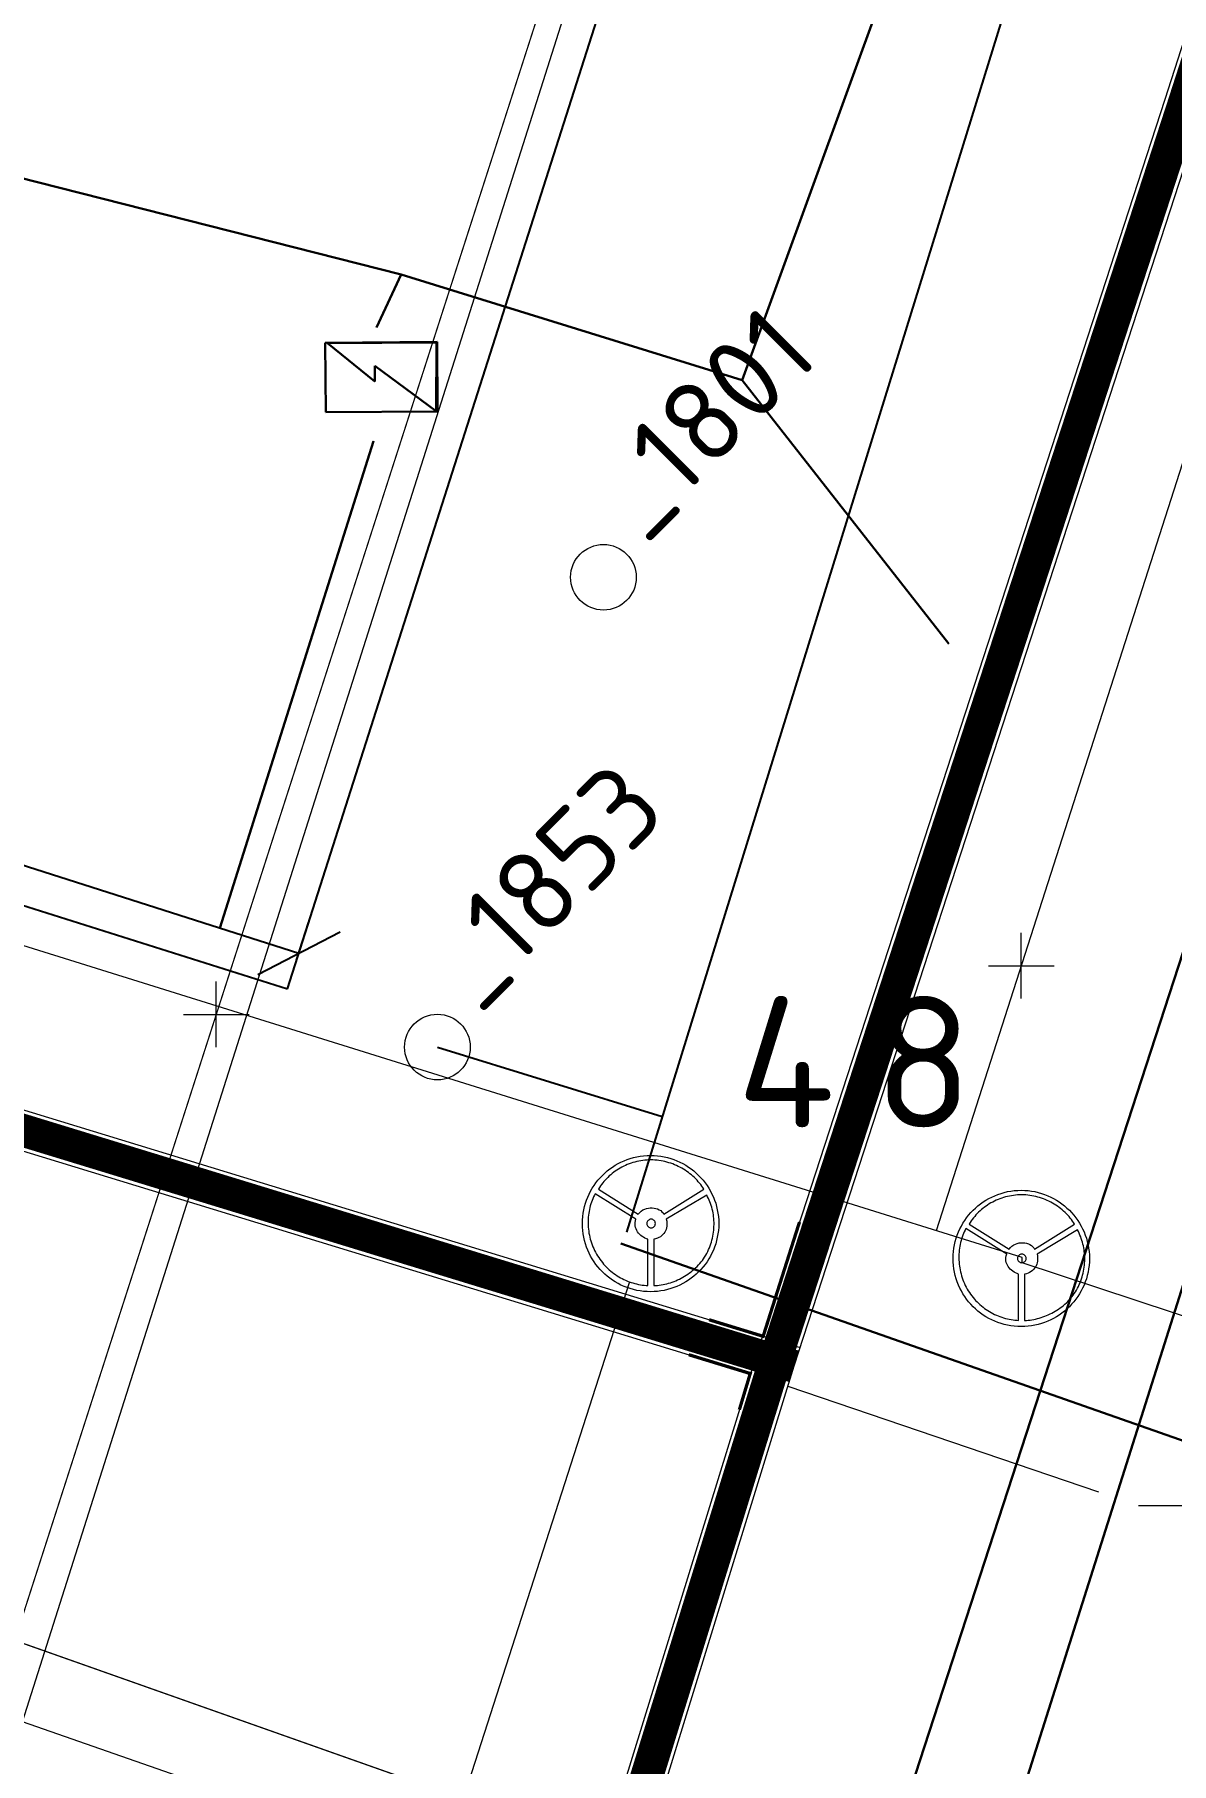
# Model space of a CAD drawing. Header units: millimetres. Extents: x 519 to 9564855, y -810 to 5021775.
# Drawn here: x 9534689.2 to 9534862.5, y 4998457.5 to 4998721 of the extents above; entities that cross this region are included whole.
import ezdxf

# ---------------------------------------------------------------- set-up
doc = ezdxf.new("R2010")
doc.units = ezdxf.units.MM
doc.header["$LTSCALE"] = 2
doc.header["$MEASUREMENT"] = 0
doc.header["$PDMODE"] = 2
doc.header["$PDSIZE"] = 5
doc.linetypes.add('92051501$0$GROUND2', pattern=[35, 25, -10])
for name, color, linetype in [('0_ANNOT_Dimensions', 7, 'Continuous'), ('Existing roads', 41, 'Continuous'), ('OilColl&Flowlines', 3, 'Continuous'), ('OLD WELLS(dr.bfr2000)', 24, 'Continuous'), ('ROAD_FIELD', 255, '92051501$0$GROUND2'), ('ROAD_GROUND', 9, 'Continuous'), ('Сущ. Нефтепровод', 3, 'НЕФТЬ')]:
    doc.layers.add(name, color=color, linetype=linetype)
for name, color, linetype, lineweight in [('PPLINE_GAS', 4, 'GAS_LINE', 30), ('SteamInjInfrastructure', 25, 'Continuous', 100), ('Электро', 1, 'Continuous', 30), ('Электроснаб', 1, 'Continuous', 18), ('Электроснабжене', 1, 'Continuous', 18)]:
    doc.layers.add(name, color=color, linetype=linetype, lineweight=lineweight)
doc.styles.add('92051501$0$STANDARD', font='simplex.shx')
doc.styles.add('Elect', font='isocpeur.ttf')
doc.styles.add('GeoApp', font='', dxfattribs={"height": 1})
doc.styles.get("Standard").update_dxf_attribs({"font": 'isocpeur.ttf', "width": 0.5})
doc.styles.get('GeoApp').set_extended_font_data('D431', italic=True)
doc.linetypes.add('g5_121_g', pattern='A,4,-0.4,["Г",GeoApp,S=1,R=0,X=0,Y=-0.5],-1.2,12', length=17.6)
doc.linetypes.add('g5_122_g', pattern='A,1,-1,1.5,-0.4,["Г",GeoApp,S=1,R=0,X=0,Y=-0.5],-1.5,1.5,-1,4,-1,4,-1,3', length=20.9)
doc.linetypes.add('GAS_LINE', pattern='A,0.5,-0.2,["G",92051501$0$STANDARD,S=0.1,R=0,X=-0.1,Y=-0.05],-0.05', length=0.75)
doc.linetypes.add('STM_LINE', pattern='A,0.5,-0.2,["S",92051501$0$STANDARD,S=0.1,R=0,X=-0.1,Y=-0.05],-0.05', length=0.75)
doc.linetypes.add('WTR_LINE', pattern='A,0.5,-0.2,["W",92051501$0$STANDARD,S=0.1,R=0,X=-0.1,Y=-0.05],-0.05', length=0.75)
doc.linetypes.add('НЕФТЬ', pattern='A,20,-1.5,[1,MG,S=1,R=0,X=0,Y=-1.3],-3.5', length=25)
doc.dimstyles.new('ISO-25', dxfattribs={"dimtxt": 15, "dimasz": 10, "dimexe": 5, "dimexo": 5, "dimgap": 5, "dimtad": 1, "dimtxsty": 'Standard', "dimblk": 'OBLIQUE', "dimcen": 50, "dimadec": 0, "dimazin": 0, "dimtfac": 1, "dimtmove": 0, "dimatfit": 3, "dimfxl": 0, "dimarcsym": 0})

# ---------------------------------------------------------------- blocks, each defined once
blk = doc.blocks.new('_Oblique')
at = {"color": 0, "linetype": 'ByBlock', "lineweight": -2}
blk.add_line((-0.5, -0.5), (0.5, 0.5), dxfattribs=at)
blk = doc.blocks.new('*D112')
at = {"layer": '0_ANNOT_Dimensions', "color": 0, "lineweight": -2, "transparency": 16777216}
for p, q in [((9534607.22, 4998618.86), (9534609.09, 4998624.7)), ((9534607.56, 4998619.94), (9534729.5, 4998581)), ((9534729.15, 4998579.93), (9534731.02, 4998585.77))]:
    blk.add_line(p, q, dxfattribs=at)
at = {"layer": 'DEFPOINTS', "color": 0, "linetype": 'ByBlock', "lineweight": 25, "transparency": 16777216}
for p in [(9534605.7, 4998614.1), (9534729.5, 4998581), (9534727.63, 4998575.16)]:
    blk.add_point(p, dxfattribs=at)
at = {"layer": '0_ANNOT_Dimensions', "color": 0, "linetype": 'ByBlock', "lineweight": -2, "transparency": 16777216, "xscale": 10, "yscale": 10, "zscale": 10}
for p, rotation in [((9534607.56, 4998619.94), 162.2905505311293), ((9534729.5, 4998581), 342.2905505311293)]:
    blk.add_blockref('_Oblique', p, dxfattribs=dict(at, rotation=rotation))
at = {"layer": '0_ANNOT_Dimensions', "color": 0, "linetype": 'ByBlock', "lineweight": 25, "transparency": 16777216, "insert": (9534672.33, 4998612.38), "char_height": 15, "attachment_point": 5, "rotation": 342.2906, "bg_fill": 3, "box_fill_scale": 1.25, "bg_fill_color": 256, "bg_fill_true_color": 13158600, "bg_fill_transparency": 0}
blk.add_mtext('128', dxfattribs=at)

msp = doc.modelspace()

# ---------------------------------------------------------------- linework, layer by layer
at = {"color": 5, "linetype": 'WTR_LINE', "lineweight": 0, "ltscale": 20, "const_width": 0.2}
msp.add_lwpolyline([(9534969.44, 4998377.69), (9534874.71, 4998409.85), (9534780.3, 4998443.01), (9534686.19, 4998476.27), (9534716.9, 4998571.67), (9534747.56, 4998666.89), (9534778.22, 4998762.12), (9534808.88, 4998857.34), (9534839.54, 4998952.57), (9534868.6, 4999045.64), (9534899.11, 4999143.64), (9534928.85, 4999239.19), (9534958.59, 4999334.74), (9534988.33, 4999430.29), (9534996.21226, 4999455.61449), (9534996.21226, 4999455.61449)], dxfattribs=at)
at = {"linetype": 'ByBlock', "lineweight": 0, "ltscale": 5}
msp.add_point((9534839.57827, 4998579.09389), dxfattribs=at)
at = {"layer": 'Existing roads', "color": 0, "linetype": 'ByBlock', "lineweight": 0, "ltscale": 200}
msp.add_point((9534716.9, 4998571.67), dxfattribs=at)
at = {"layer": 'OilColl&Flowlines', "color": 6, "linetype": 'ByBlock', "lineweight": 30}
msp.add_line((9534974.39904, 4998919.89514), (9534501.77641, 4997467.12357), dxfattribs=at)
at = {"layer": 'OilColl&Flowlines', "lineweight": 0}
for points in [[(9535111.91999, 4999437.61905), (9535006.73309, 4999078.74801), (9534949.97501, 4998923.28652), (9534826.62668, 4998538.71371)], [(9534915.94496, 4998498.85511), (9534920.71318, 4998507.06766), (9534839.712, 4998533.817), (9534839.715, 4998534.628), (9534522.248, 4998633.73), (9534516.2133, 4998617.23205)], [(9534839.58215, 4998544.87123), (9534839.58215, 4998544.87123), (9534840.11188, 4998544.86085), (9534840.63121, 4998544.8193), (9534841.15055, 4998544.74659), (9534841.6595, 4998544.6635), (9534842.15806, 4998544.53886), (9534842.64623, 4998544.40383), (9534843.13441, 4998544.23765), (9534843.60181, 4998544.05068), (9534844.05883, 4998543.84295), (9534844.50546, 4998543.61444), (9534844.9417, 4998543.36516), (9534845.36755, 4998543.09511), (9534845.77263, 4998542.80428), (9534846.16733, 4998542.49268), (9534846.54125, 4998542.17069), (9534846.90479, 4998541.82793), (9534847.24755, 4998541.46439), (9534847.57992, 4998541.09047), (9534847.89152, 4998540.69578), (9534848.18235, 4998540.2907), (9534848.45241, 4998539.86484), (9534848.70169, 4998539.4286), (9534848.93019, 4998538.98197), (9534849.14831, 4998538.52495), (9534849.33528, 4998538.04717), (9534849.50146, 4998537.56938), (9534849.63649, 4998537.07082), (9534849.75074, 4998536.57225), (9534849.84422, 4998536.0633), (9534849.91693, 4998535.54397), (9534849.95848, 4998535.01425), (9534849.96886, 4998534.48452), (9534849.96886, 4998534.48452), (9534849.95848, 4998533.94442), (9534849.91693, 4998533.41469), (9534849.84422, 4998532.89536), (9534849.75074, 4998532.38641), (9534849.63649, 4998531.88785), (9534849.50146, 4998531.38928), (9534849.33528, 4998530.90111), (9534849.14831, 4998530.43371), (9534848.93019, 4998529.97669), (9534848.70169, 4998529.53006), (9534848.45241, 4998529.09382), (9534848.18235, 4998528.66797), (9534847.89152, 4998528.26288), (9534847.57992, 4998527.86819), (9534847.24755, 4998527.49427), (9534846.90479, 4998527.13073), (9534846.54125, 4998526.78797), (9534846.16733, 4998526.46598), (9534845.77263, 4998526.15438), (9534845.36755, 4998525.86355), (9534844.9417, 4998525.5935), (9534844.50546, 4998525.34422), (9534844.05883, 4998525.11571), (9534843.60181, 4998524.90798), (9534843.13441, 4998524.72102), (9534842.64623, 4998524.56522), (9534842.15806, 4998524.4198), (9534841.6595, 4998524.30555), (9534841.15055, 4998524.21207), (9534840.63121, 4998524.14975), (9534840.11188, 4998524.1082), (9534839.58215, 4998524.09781), (9534839.58215, 4998524.09781), (9534839.04205, 4998524.1082), (9534838.51232, 4998524.14975), (9534837.99299, 4998524.21207), (9534837.48404, 4998524.30555), (9534836.97509, 4998524.4198), (9534836.48691, 4998524.56522), (9534835.99874, 4998524.72102), (9534835.53134, 4998524.90798), (9534835.06394, 4998525.11571), (9534834.61731, 4998525.34422), (9534834.18106, 4998525.5935), (9534833.7656, 4998525.86355), (9534833.36051, 4998526.15438), (9534832.96582, 4998526.46598), (9534832.5919, 4998526.78797), (9534832.22836, 4998527.13073), (9534831.8856, 4998527.49427), (9534831.55323, 4998527.86819), (9534831.25201, 4998528.26288), (9534830.96118, 4998528.66797), (9534830.69113, 4998529.09382), (9534830.44185, 4998529.53006), (9534830.21334, 4998529.97669), (9534830.00561, 4998530.43371), (9534829.81865, 4998530.90111), (9534829.66285, 4998531.38928), (9534829.51743, 4998531.88785), (9534829.40318, 4998532.38641), (9534829.3097, 4998532.89536), (9534829.24738, 4998533.41469), (9534829.20583, 4998533.94442), (9534829.19544, 4998534.48452), (9534829.19544, 4998534.48452), (9534829.20583, 4998535.01425), (9534829.24738, 4998535.54397), (9534829.3097, 4998536.0633), (9534829.40318, 4998536.57225), (9534829.51743, 4998537.07082), (9534829.66285, 4998537.56938), (9534829.81865, 4998538.04717), (9534830.00561, 4998538.52495), (9534830.21334, 4998538.98197), (9534830.44185, 4998539.4286), (9534830.69113, 4998539.86484), (9534830.96118, 4998540.2907), (9534831.25201, 4998540.69578), (9534831.55323, 4998541.09047), (9534831.8856, 4998541.46439), (9534832.22836, 4998541.82793), (9534832.5919, 4998542.17069), (9534832.96582, 4998542.49268), (9534833.36051, 4998542.80428), (9534833.7656, 4998543.09511), (9534834.18106, 4998543.36516), (9534834.61731, 4998543.61444), (9534835.06394, 4998543.84295), (9534835.53134, 4998544.05068), (9534835.99874, 4998544.23765), (9534836.48691, 4998544.40383), (9534836.97509, 4998544.53886), (9534837.48404, 4998544.6635), (9534837.99299, 4998544.74659), (9534838.51232, 4998544.8193), (9534839.04205, 4998544.86085), (9534839.58215, 4998544.87123)], [(9534837.71255, 4998535.9075), (9534837.71255, 4998535.9075), (9534837.92028, 4998536.15678), (9534838.15917, 4998536.37491), (9534838.41884, 4998536.55148), (9534838.67851, 4998536.68651), (9534838.95895, 4998536.77999), (9534839.24978, 4998536.85269), (9534839.54061, 4998536.88385), (9534839.83144, 4998536.88385), (9534840.11188, 4998536.85269), (9534840.39232, 4998536.79037), (9534840.65199, 4998536.70728), (9534840.89088, 4998536.59303), (9534841.11939, 4998536.458), (9534841.30635, 4998536.29181), (9534841.47254, 4998536.11524), (9534841.60756, 4998535.9075), (9534847.69418, 4998539.71943), (9534847.69418, 4998539.71943), (9534847.54876, 4998539.95832), (9534847.38257, 4998540.18683), (9534847.21639, 4998540.41534), (9534847.03981, 4998540.64384), (9534846.85285, 4998540.86196), (9534846.66589, 4998541.08009), (9534846.45816, 4998541.28782), (9534846.25042, 4998541.49555), (9534846.0323, 4998541.6929), (9534845.81418, 4998541.89025), (9534845.57529, 4998542.07721), (9534845.33639, 4998542.25378), (9534845.0975, 4998542.43036), (9534844.84822, 4998542.59655), (9534844.58855, 4998542.76273), (9534844.32888, 4998542.90815), (9534844.05883, 4998543.05356), (9534843.78877, 4998543.19897), (9534843.50833, 4998543.32361), (9534843.22789, 4998543.44826), (9534842.94745, 4998543.56251), (9534842.65662, 4998543.66638), (9534842.36579, 4998543.75986), (9534842.07496, 4998543.84295), (9534841.77375, 4998543.92604), (9534841.47254, 4998543.98836), (9534841.17132, 4998544.05068), (9534840.85972, 4998544.10262), (9534840.55851, 4998544.13378), (9534840.2469, 4998544.16494), (9534839.9353, 4998544.17533), (9534839.6237, 4998544.18571), (9534839.6237, 4998544.18571), (9534839.3121, 4998544.17533), (9534839.0005, 4998544.16494), (9534838.6889, 4998544.13378), (9534838.3773, 4998544.10262), (9534838.07608, 4998544.05068), (9534837.77487, 4998543.99875), (9534837.47365, 4998543.93643), (9534837.18282, 4998543.86372), (9534836.88161, 4998543.77024), (9534836.60117, 4998543.67676), (9534836.31034, 4998543.58328), (9534836.0299, 4998543.46903), (9534835.75984, 4998543.34439), (9534835.48979, 4998543.21975), (9534835.21974, 4998543.08472), (9534834.96007, 4998542.93931), (9534834.7004, 4998542.79389), (9534834.45112, 4998542.62771), (9534834.20184, 4998542.46152), (9534833.96294, 4998542.29533), (9534833.73444, 4998542.10837), (9534833.50593, 4998541.92141), (9534833.28781, 4998541.73445), (9534833.06969, 4998541.52671), (9534832.86195, 4998541.31898), (9534832.66461, 4998541.11125), (9534832.47764, 4998540.89312), (9534832.29068, 4998540.66462), (9534832.11411, 4998540.43611), (9534831.93754, 4998540.2076), (9534831.78173, 4998539.96871), (9534831.62593, 4998539.71943), (9534837.71255, 4998535.9075)], [(9534839.17707, 4998532.09558), (9534839.17707, 4998532.09558), (9534838.93818, 4998532.17867), (9534838.70967, 4998532.27215), (9534838.48116, 4998532.3968), (9534838.27343, 4998532.53182), (9534838.07608, 4998532.68762), (9534837.89951, 4998532.85381), (9534837.73332, 4998533.04077), (9534837.59829, 4998533.23812), (9534837.47365, 4998533.44585), (9534837.36978, 4998533.66397), (9534837.29708, 4998533.89248), (9534837.24514, 4998534.13138), (9534837.22437, 4998534.38066), (9534837.23476, 4998534.62994), (9534837.2763, 4998534.87922), (9534837.34901, 4998535.13889), (9534831.14815, 4998539.0339), (9534831.14815, 4998539.0339), (9534831.01312, 4998538.78462), (9534830.88848, 4998538.53534), (9534830.77422, 4998538.27567), (9534830.67036, 4998538.01601), (9534830.56649, 4998537.74595), (9534830.47301, 4998537.46551), (9534830.38992, 4998537.19546), (9534830.31721, 4998536.90463), (9534830.25489, 4998536.62419), (9534830.20295, 4998536.33336), (9534830.15102, 4998536.04253), (9534830.11986, 4998535.7517), (9534830.0887, 4998535.45049), (9534830.06793, 4998535.14927), (9534830.05754, 4998534.84806), (9534830.05754, 4998534.54684), (9534830.06793, 4998534.24563), (9534830.0887, 4998533.94442), (9534830.10947, 4998533.63281), (9534830.15102, 4998533.3316), (9534830.19257, 4998533.03038), (9534830.25489, 4998532.72917), (9534830.31721, 4998532.42796), (9534830.38992, 4998532.12674), (9534830.47301, 4998531.82553), (9534830.56649, 4998531.5347), (9534830.67036, 4998531.24387), (9534830.78461, 4998530.95304), (9534830.90925, 4998530.66221), (9534831.04428, 4998530.38177), (9534831.18969, 4998530.10133), (9534831.34549, 4998529.82089), (9534831.34549, 4998529.82089), (9534831.50129, 4998529.55084), (9534831.67787, 4998529.29117), (9534831.84405, 4998529.0315), (9534832.03102, 4998528.78222), (9534832.22836, 4998528.54333), (9534832.42571, 4998528.30443), (9534832.62306, 4998528.07592), (9534832.84118, 4998527.8578), (9534833.04891, 4998527.65007), (9534833.27742, 4998527.44233), (9534833.50593, 4998527.24499), (9534833.74482, 4998527.05803), (9534833.98372, 4998526.87107), (9534834.22261, 4998526.70488), (9534834.47189, 4998526.53869), (9534834.73156, 4998526.38289), (9534834.98084, 4998526.22709), (9534835.2509, 4998526.09206), (9534835.51056, 4998525.95703), (9534835.78062, 4998525.83239), (9534836.05067, 4998525.71814), (9534836.33111, 4998525.61427), (9534836.60117, 4998525.51041), (9534836.88161, 4998525.42731), (9534837.17244, 4998525.34422), (9534837.45288, 4998525.27151), (9534837.73332, 4998525.20919), (9534838.02415, 4998525.15726), (9534838.31498, 4998525.10532), (9534838.59542, 4998525.07416), (9534838.88624, 4998525.05339), (9534839.17707, 4998525.03262), (9534839.17707, 4998532.09558)], [(9534841.9711, 4998535.13889), (9534841.9711, 4998535.13889), (9534842.03342, 4998534.86883), (9534842.06458, 4998534.59878), (9534842.06458, 4998534.33911), (9534842.0438, 4998534.08983), (9534842.00226, 4998533.84055), (9534841.93994, 4998533.60165), (9534841.84646, 4998533.38353), (9534841.74259, 4998533.1758), (9534841.60756, 4998532.97845), (9534841.44138, 4998532.79149), (9534841.2648, 4998532.63569), (9534841.06745, 4998532.47989), (9534840.84933, 4998532.35525), (9534840.61044, 4998532.25138), (9534840.35077, 4998532.1579), (9534840.07033, 4998532.09558), (9534840.07033, 4998525.03262), (9534840.07033, 4998525.03262), (9534840.35077, 4998525.043), (9534840.63121, 4998525.06378), (9534840.91165, 4998525.09494), (9534841.19209, 4998525.13648), (9534841.47254, 4998525.18842), (9534841.75298, 4998525.24035), (9534842.03342, 4998525.31306), (9534842.31386, 4998525.38577), (9534842.5943, 4998525.46886), (9534842.87474, 4998525.56234), (9534843.15518, 4998525.66621), (9534843.42524, 4998525.77007), (9534843.69529, 4998525.89471), (9534843.96535, 4998526.01936), (9534844.2354, 4998526.15438), (9534844.49507, 4998526.2998), (9534844.75474, 4998526.44521), (9534845.0144, 4998526.6114), (9534845.26368, 4998526.77759), (9534845.51297, 4998526.95416), (9534845.75186, 4998527.13073), (9534845.99075, 4998527.32808), (9534846.21926, 4998527.52543), (9534846.44777, 4998527.73316), (9534846.66589, 4998527.9409), (9534846.87363, 4998528.1694), (9534847.08136, 4998528.39791), (9534847.27871, 4998528.63681), (9534847.46567, 4998528.8757), (9534847.65263, 4998529.12498), (9534847.81882, 4998529.38465), (9534847.985, 4998529.6547), (9534847.985, 4998529.6547), (9534848.1408, 4998529.93515), (9534848.28622, 4998530.21559), (9534848.42124, 4998530.50641), (9534848.54589, 4998530.78686), (9534848.64975, 4998531.07768), (9534848.75362, 4998531.3789), (9534848.8471, 4998531.66973), (9534848.93019, 4998531.96055), (9534849.0029, 4998532.26177), (9534849.07561, 4998532.56298), (9534849.12754, 4998532.85381), (9534849.16909, 4998533.15503), (9534849.20025, 4998533.45624), (9534849.23141, 4998533.75745), (9534849.2418, 4998534.04828), (9534849.25218, 4998534.3495), (9534849.25218, 4998534.65071), (9534849.23141, 4998534.94154), (9534849.21063, 4998535.23237), (9534849.17947, 4998535.53358), (9534849.14831, 4998535.82441), (9534849.09638, 4998536.10485), (9534849.04445, 4998536.39568), (9534848.97174, 4998536.67612), (9534848.89903, 4998536.95656), (9534848.81594, 4998537.237), (9534848.72246, 4998537.51744), (9534848.62898, 4998537.7875), (9534848.51473, 4998538.04717), (9534848.40047, 4998538.31722), (9534848.27583, 4998538.57689), (9534848.1408, 4998538.82617), (9534841.9711, 4998535.13889)], [(9534839.66525, 4998535.13889), (9534839.66525, 4998535.13889), (9534839.53022, 4998535.1285), (9534839.40558, 4998535.08695), (9534839.30171, 4998535.02463), (9534839.19785, 4998534.95193), (9534839.12514, 4998534.84806), (9534839.06282, 4998534.74419), (9534839.02127, 4998534.61955), (9534839.01089, 4998534.48452), (9534839.01089, 4998534.48452), (9534839.02127, 4998534.3495), (9534839.06282, 4998534.23524), (9534839.12514, 4998534.12099), (9534839.19785, 4998534.02751), (9534839.30171, 4998533.94442), (9534839.40558, 4998533.89248), (9534839.53022, 4998533.85093), (9534839.66525, 4998533.84055), (9534839.66525, 4998533.84055), (9534839.80028, 4998533.85093), (9534839.91453, 4998533.89248), (9534840.02878, 4998533.94442), (9534840.12226, 4998534.02751), (9534840.20536, 4998534.12099), (9534840.25729, 4998534.23524), (9534840.29884, 4998534.3495), (9534840.30922, 4998534.48452), (9534840.30922, 4998534.48452), (9534840.29884, 4998534.61955), (9534840.25729, 4998534.74419), (9534840.20536, 4998534.84806), (9534840.12226, 4998534.95193), (9534840.02878, 4998535.02463), (9534839.91453, 4998535.08695), (9534839.80028, 4998535.1285), (9534839.66525, 4998535.13889)]]:
    msp.add_lwpolyline(points, dxfattribs=at)
at = {"layer": 'OLD WELLS(dr.bfr2000)', "lineweight": 0}
for centre in [(9534775.9, 4998638.3), (9534750.6, 4998566.7)]:
    msp.add_circle(centre, 5, dxfattribs=at)
at = {"layer": 'PPLINE_GAS', "linetype": 'GAS_LINE', "lineweight": 0, "ltscale": 20}
msp.add_line((9534779.85317, 4998530.92729), (9534598, 4997966), dxfattribs=at)
at = {"layer": 'PPLINE_GAS', "linetype": 'g5_122_g', "lineweight": -2}
msp.add_lwpolyline([(9535146.09711, 4999723.33929), (9534779.40126, 4998538.50249)], dxfattribs=at)
at = {"layer": 'PPLINE_GAS', "lineweight": 0}
for points in [[(9534783.08725, 4998550.19078), (9534783.08725, 4998550.19078), (9534783.61698, 4998550.18039), (9534784.13631, 4998550.13885), (9534784.65565, 4998550.06614), (9534785.1646, 4998549.98304), (9534785.66316, 4998549.8584), (9534786.15133, 4998549.72338), (9534786.63951, 4998549.55719), (9534787.10691, 4998549.37023), (9534787.56393, 4998549.16249), (9534788.01055, 4998548.93399), (9534788.4468, 4998548.68471), (9534788.87265, 4998548.41465), (9534789.27773, 4998548.12382), (9534789.67243, 4998547.81222), (9534790.04635, 4998547.49023), (9534790.40988, 4998547.14747), (9534790.75265, 4998546.78394), (9534791.08502, 4998546.41002), (9534791.39662, 4998546.01532), (9534791.68745, 4998545.61024), (9534791.9575, 4998545.18438), (9534792.20679, 4998544.74814), (9534792.43529, 4998544.30151), (9534792.65341, 4998543.8445), (9534792.84038, 4998543.36671), (9534793.00656, 4998542.88892), (9534793.14159, 4998542.39036), (9534793.25584, 4998541.8918), (9534793.34932, 4998541.38285), (9534793.42203, 4998540.86351), (9534793.46358, 4998540.33379), (9534793.47396, 4998539.80407), (9534793.47396, 4998539.80407), (9534793.46358, 4998539.26396), (9534793.42203, 4998538.73424), (9534793.34932, 4998538.2149), (9534793.25584, 4998537.70595), (9534793.14159, 4998537.20739), (9534793.00656, 4998536.70883), (9534792.84038, 4998536.22065), (9534792.65341, 4998535.75325), (9534792.43529, 4998535.29624), (9534792.20679, 4998534.84961), (9534791.9575, 4998534.41337), (9534791.68745, 4998533.98751), (9534791.39662, 4998533.58243), (9534791.08502, 4998533.18773), (9534790.75265, 4998532.81381), (9534790.40988, 4998532.45028), (9534790.04635, 4998532.10752), (9534789.67243, 4998531.78553), (9534789.27773, 4998531.47393), (9534788.87265, 4998531.1831), (9534788.4468, 4998530.91304), (9534788.01055, 4998530.66376), (9534787.56393, 4998530.43526), (9534787.10691, 4998530.22752), (9534786.63951, 4998530.04056), (9534786.15133, 4998529.88476), (9534785.66316, 4998529.73935), (9534785.1646, 4998529.62509), (9534784.65565, 4998529.53161), (9534784.13631, 4998529.46929), (9534783.61698, 4998529.42774), (9534783.08725, 4998529.41736), (9534783.08725, 4998529.41736), (9534782.54714, 4998529.42774), (9534782.01742, 4998529.46929), (9534781.49809, 4998529.53161), (9534780.98914, 4998529.62509), (9534780.48019, 4998529.73935), (9534779.99201, 4998529.88476), (9534779.50384, 4998530.04056), (9534779.03644, 4998530.22752), (9534778.56903, 4998530.43526), (9534778.12241, 4998530.66376), (9534777.68616, 4998530.91304), (9534777.2707, 4998531.1831), (9534776.86561, 4998531.47393), (9534776.47092, 4998531.78553), (9534776.097, 4998532.10752), (9534775.73346, 4998532.45028), (9534775.3907, 4998532.81381), (9534775.05833, 4998533.18773), (9534774.75711, 4998533.58243), (9534774.46628, 4998533.98751), (9534774.19623, 4998534.41337), (9534773.94695, 4998534.84961), (9534773.71844, 4998535.29624), (9534773.51071, 4998535.75325), (9534773.32375, 4998536.22065), (9534773.16795, 4998536.70883), (9534773.02253, 4998537.20739), (9534772.90828, 4998537.70595), (9534772.8148, 4998538.2149), (9534772.75248, 4998538.73424), (9534772.71093, 4998539.26396), (9534772.70054, 4998539.80407), (9534772.70054, 4998539.80407), (9534772.71093, 4998540.33379), (9534772.75248, 4998540.86351), (9534772.8148, 4998541.38285), (9534772.90828, 4998541.8918), (9534773.02253, 4998542.39036), (9534773.16795, 4998542.88892), (9534773.32375, 4998543.36671), (9534773.51071, 4998543.8445), (9534773.71844, 4998544.30151), (9534773.94695, 4998544.74814), (9534774.19623, 4998545.18438), (9534774.46628, 4998545.61024), (9534774.75711, 4998546.01532), (9534775.05833, 4998546.41002), (9534775.3907, 4998546.78394), (9534775.73346, 4998547.14747), (9534776.097, 4998547.49023), (9534776.47092, 4998547.81222), (9534776.86561, 4998548.12382), (9534777.2707, 4998548.41465), (9534777.68616, 4998548.68471), (9534778.12241, 4998548.93399), (9534778.56903, 4998549.16249), (9534779.03644, 4998549.37023), (9534779.50384, 4998549.55719), (9534779.99201, 4998549.72338), (9534780.48019, 4998549.8584), (9534780.98914, 4998549.98304), (9534781.49809, 4998550.06614), (9534782.01742, 4998550.13885), (9534782.54714, 4998550.18039), (9534783.08725, 4998550.19078)], [(9534781.21765, 4998541.22705), (9534781.21765, 4998541.22705), (9534781.42538, 4998541.47633), (9534781.66427, 4998541.69445), (9534781.92394, 4998541.87102), (9534782.18361, 4998542.00605), (9534782.46405, 4998542.09953), (9534782.75488, 4998542.17224), (9534783.04571, 4998542.2034), (9534783.33653, 4998542.2034), (9534783.61698, 4998542.17224), (9534783.89742, 4998542.10992), (9534784.15709, 4998542.02682), (9534784.39598, 4998541.91257), (9534784.62449, 4998541.77754), (9534784.81145, 4998541.61136), (9534784.97764, 4998541.43478), (9534785.11266, 4998541.22705), (9534791.19927, 4998545.03897), (9534791.19927, 4998545.03897), (9534791.05386, 4998545.27786), (9534790.88767, 4998545.50637), (9534790.72149, 4998545.73488), (9534790.54491, 4998545.96339), (9534790.35795, 4998546.18151), (9534790.17099, 4998546.39963), (9534789.96326, 4998546.60736), (9534789.75552, 4998546.8151), (9534789.5374, 4998547.01245), (9534789.31928, 4998547.20979), (9534789.08039, 4998547.39675), (9534788.84149, 4998547.57333), (9534788.6026, 4998547.7499), (9534788.35332, 4998547.91609), (9534788.09365, 4998548.08228), (9534787.83398, 4998548.22769), (9534787.56393, 4998548.3731), (9534787.29387, 4998548.51852), (9534787.01343, 4998548.64316), (9534786.73299, 4998548.7678), (9534786.45255, 4998548.88205), (9534786.16172, 4998548.98592), (9534785.87089, 4998549.0794), (9534785.58006, 4998549.16249), (9534785.27885, 4998549.24559), (9534784.97764, 4998549.30791), (9534784.67642, 4998549.37023), (9534784.36482, 4998549.42216), (9534784.0636, 4998549.45332), (9534783.752, 4998549.48448), (9534783.4404, 4998549.49487), (9534783.1288, 4998549.50526), (9534783.1288, 4998549.50526), (9534782.8172, 4998549.49487), (9534782.5056, 4998549.48448), (9534782.194, 4998549.45332), (9534781.8824, 4998549.42216), (9534781.58118, 4998549.37023), (9534781.27997, 4998549.3183), (9534780.97875, 4998549.25597), (9534780.68792, 4998549.18327), (9534780.38671, 4998549.08979), (9534780.10627, 4998548.99631), (9534779.81544, 4998548.90283), (9534779.535, 4998548.78857), (9534779.26494, 4998548.66393), (9534778.99489, 4998548.53929), (9534778.72484, 4998548.40426), (9534778.46517, 4998548.25885), (9534778.2055, 4998548.11344), (9534777.95622, 4998547.94725), (9534777.70694, 4998547.78106), (9534777.46804, 4998547.61487), (9534777.23954, 4998547.42791), (9534777.01103, 4998547.24095), (9534776.79291, 4998547.05399), (9534776.57479, 4998546.84626), (9534776.36705, 4998546.63852), (9534776.1697, 4998546.43079), (9534775.98274, 4998546.21267), (9534775.79578, 4998545.98416), (9534775.61921, 4998545.75565), (9534775.44264, 4998545.52715), (9534775.28683, 4998545.28825), (9534775.13103, 4998545.03897), (9534781.21765, 4998541.22705)], [(9534782.68217, 4998537.41512), (9534782.68217, 4998537.41512), (9534782.44328, 4998537.49822), (9534782.21477, 4998537.5917), (9534781.98626, 4998537.71634), (9534781.77853, 4998537.85137), (9534781.58118, 4998538.00717), (9534781.40461, 4998538.17335), (9534781.23842, 4998538.36032), (9534781.10339, 4998538.55766), (9534780.97875, 4998538.7654), (9534780.87488, 4998538.98352), (9534780.80218, 4998539.21203), (9534780.75024, 4998539.45092), (9534780.72947, 4998539.7002), (9534780.73986, 4998539.94948), (9534780.7814, 4998540.19876), (9534780.85411, 4998540.45843), (9534774.65325, 4998544.35345), (9534774.65325, 4998544.35345), (9534774.51822, 4998544.10417), (9534774.39358, 4998543.85489), (9534774.27932, 4998543.59522), (9534774.17546, 4998543.33555), (9534774.07159, 4998543.0655), (9534773.97811, 4998542.78505), (9534773.89502, 4998542.515), (9534773.82231, 4998542.22417), (9534773.75999, 4998541.94373), (9534773.70805, 4998541.6529), (9534773.65612, 4998541.36207), (9534773.62496, 4998541.07125), (9534773.5938, 4998540.77003), (9534773.57303, 4998540.46882), (9534773.56264, 4998540.1676), (9534773.56264, 4998539.86639), (9534773.57303, 4998539.56517), (9534773.5938, 4998539.26396), (9534773.61457, 4998538.95236), (9534773.65612, 4998538.65114), (9534773.69767, 4998538.34993), (9534773.75999, 4998538.04871), (9534773.82231, 4998537.7475), (9534773.89502, 4998537.44629), (9534773.97811, 4998537.14507), (9534774.07159, 4998536.85424), (9534774.17546, 4998536.56341), (9534774.28971, 4998536.27259), (9534774.41435, 4998535.98176), (9534774.54938, 4998535.70132), (9534774.69479, 4998535.42088), (9534774.85059, 4998535.14044), (9534774.85059, 4998535.14044), (9534775.00639, 4998534.87038), (9534775.18297, 4998534.61071), (9534775.34915, 4998534.35105), (9534775.53612, 4998534.10176), (9534775.73346, 4998533.86287), (9534775.93081, 4998533.62398), (9534776.12816, 4998533.39547), (9534776.34628, 4998533.17735), (9534776.55401, 4998532.96961), (9534776.78252, 4998532.76188), (9534777.01103, 4998532.56453), (9534777.24992, 4998532.37757), (9534777.48882, 4998532.19061), (9534777.72771, 4998532.02442), (9534777.97699, 4998531.85823), (9534778.23666, 4998531.70243), (9534778.48594, 4998531.54663), (9534778.756, 4998531.41161), (9534779.01566, 4998531.27658), (9534779.28572, 4998531.15194), (9534779.55577, 4998531.03768), (9534779.83621, 4998530.93382), (9534780.10627, 4998530.82995), (9534780.38671, 4998530.74686), (9534780.67754, 4998530.66376), (9534780.95798, 4998530.59106), (9534781.23842, 4998530.52874), (9534781.52925, 4998530.4768), (9534781.82008, 4998530.42487), (9534782.10052, 4998530.39371), (9534782.39134, 4998530.37294), (9534782.68217, 4998530.35216), (9534782.68217, 4998537.41512)], [(9534785.4762, 4998540.45843), (9534785.4762, 4998540.45843), (9534785.53852, 4998540.18838), (9534785.56968, 4998539.91832), (9534785.56968, 4998539.65865), (9534785.5489, 4998539.40937), (9534785.50736, 4998539.16009), (9534785.44504, 4998538.9212), (9534785.35156, 4998538.70308), (9534785.24769, 4998538.49534), (9534785.11266, 4998538.298), (9534784.94648, 4998538.11103), (9534784.7699, 4998537.95523), (9534784.57255, 4998537.79943), (9534784.35443, 4998537.67479), (9534784.11554, 4998537.57093), (9534783.85587, 4998537.47745), (9534783.57543, 4998537.41512), (9534783.57543, 4998530.35216), (9534783.57543, 4998530.35216), (9534783.85587, 4998530.36255), (9534784.13631, 4998530.38332), (9534784.41675, 4998530.41448), (9534784.69719, 4998530.45603), (9534784.97764, 4998530.50796), (9534785.25808, 4998530.5599), (9534785.53852, 4998530.6326), (9534785.81896, 4998530.70531), (9534786.0994, 4998530.7884), (9534786.37984, 4998530.88188), (9534786.66028, 4998530.98575), (9534786.93034, 4998531.08962), (9534787.20039, 4998531.21426), (9534787.47045, 4998531.3389), (9534787.7405, 4998531.47393), (9534788.00017, 4998531.61934), (9534788.25984, 4998531.76475), (9534788.5195, 4998531.93094), (9534788.76878, 4998532.09713), (9534789.01807, 4998532.2737), (9534789.25696, 4998532.45028), (9534789.49585, 4998532.64762), (9534789.72436, 4998532.84497), (9534789.95287, 4998533.05271), (9534790.17099, 4998533.26044), (9534790.37872, 4998533.48895), (9534790.58646, 4998533.71746), (9534790.78381, 4998533.95635), (9534790.97077, 4998534.19524), (9534791.15773, 4998534.44453), (9534791.32392, 4998534.70419), (9534791.4901, 4998534.97425), (9534791.4901, 4998534.97425), (9534791.6459, 4998535.25469), (9534791.79132, 4998535.53513), (9534791.92634, 4998535.82596), (9534792.05099, 4998536.1064), (9534792.15485, 4998536.39723), (9534792.25872, 4998536.69844), (9534792.3522, 4998536.98927), (9534792.43529, 4998537.2801), (9534792.508, 4998537.58131), (9534792.58071, 4998537.88253), (9534792.63264, 4998538.17335), (9534792.67419, 4998538.47457), (9534792.70535, 4998538.77578), (9534792.73651, 4998539.077), (9534792.74689, 4998539.36783), (9534792.75728, 4998539.66904), (9534792.75728, 4998539.97026), (9534792.73651, 4998540.26108), (9534792.71573, 4998540.55191), (9534792.68457, 4998540.85313), (9534792.65341, 4998541.14395), (9534792.60148, 4998541.4244), (9534792.54955, 4998541.71522), (9534792.47684, 4998541.99566), (9534792.40413, 4998542.27611), (9534792.32104, 4998542.55655), (9534792.22756, 4998542.83699), (9534792.13408, 4998543.10704), (9534792.01982, 4998543.36671), (9534791.90557, 4998543.63676), (9534791.78093, 4998543.89643), (9534791.6459, 4998544.14571), (9534785.4762, 4998540.45843)], [(9534783.17035, 4998540.45843), (9534783.17035, 4998540.45843), (9534783.03532, 4998540.44804), (9534782.91068, 4998540.4065), (9534782.80681, 4998540.34418), (9534782.70295, 4998540.27147), (9534782.63024, 4998540.1676), (9534782.56792, 4998540.06374), (9534782.52637, 4998539.9391), (9534782.51598, 4998539.80407), (9534782.51598, 4998539.80407), (9534782.52637, 4998539.66904), (9534782.56792, 4998539.55479), (9534782.63024, 4998539.44053), (9534782.70295, 4998539.34705), (9534782.80681, 4998539.26396), (9534782.91068, 4998539.21203), (9534783.03532, 4998539.17048), (9534783.17035, 4998539.16009), (9534783.17035, 4998539.16009), (9534783.30537, 4998539.17048), (9534783.41963, 4998539.21203), (9534783.53388, 4998539.26396), (9534783.62736, 4998539.34705), (9534783.71046, 4998539.44053), (9534783.76239, 4998539.55479), (9534783.80394, 4998539.66904), (9534783.81432, 4998539.80407), (9534783.81432, 4998539.80407), (9534783.80394, 4998539.9391), (9534783.76239, 4998540.06374), (9534783.71046, 4998540.1676), (9534783.62736, 4998540.27147), (9534783.53388, 4998540.34418), (9534783.41963, 4998540.4065), (9534783.30537, 4998540.44804), (9534783.17035, 4998540.45843)]]:
    msp.add_lwpolyline(points, dxfattribs=at)
at = {"layer": 'PPLINE_GAS', "linetype": 'g5_121_g'}
msp.add_lwpolyline([(9534778.5479, 4998536.78098), (9534874.18051, 4998503.20616), (9535072.84513, 4998402.39372), (9535451.90206, 4998298.75678), (9537303.35592, 4997704.5983), (9537377.97521, 4997927.57471), (9538200.14956, 4997654.43587), (9538214.55082, 4997649.50142), (9538234.24131, 4997643.04917), (9538590.1015, 4997520.55902), (9539125.3331, 4997334.13457), (9539210.91174, 4997304.42884), (9539345.38339, 4997257.75155), (9539456.46224, 4997220.86465), (9539620.38329, 4997166.42999), (9539867.53158, 4997084.35735), (9540014.59686, 4997034.46686), (9540009.45675, 4997018.26256), (9541300.177, 4996571.493), (9541398.857, 4996623.815), (9541532.03867, 4997015.00349), (9541563.89422, 4997108.93401), (9541575.96726, 4997105.29839)], dxfattribs=at)
at = {"layer": 'ROAD_FIELD', "lineweight": 0}
msp.add_lwpolyline([(9534804.00106, 4998515.02247), (9534857.462, 4998496.80805), (9534874.94757, 4998496.88418), (9534935.10664, 4998436.97346), (9534943.04125, 4998420.98169)], dxfattribs=at)
at = {"layer": 'ROAD_GROUND', "color": 8, "lineweight": 0, "const_width": 5}
for points in [[(9535202.27428, 4999767.83726), (9535200.76902, 4999762.93566), (9535122.86931, 4999517.83618), (9535033.27181, 4999229.54547), (9534940.67895, 4998947.36694), (9534864.28145, 4998710.17475), (9534802.07713, 4998518.96145), (9534678.40239, 4998118.24331), (9534614.89254, 4997955.27463), (9534347.25828, 4997421.49581)], [(9534499.65894, 4998611.48638), (9534804.98374, 4998518.02916)]]:
    msp.add_lwpolyline(points, dxfattribs=at)
at = {"layer": 'ROAD_GROUND', "lineweight": 0}
for points in [[(9535199.40644, 4999768.71788), (9535197.90995, 4999763.84436), (9535120.00733, 4999518.73571), (9535030.42135, 4999230.48081), (9534937.82593, 4998948.29449), (9534861.42861, 4998711.10282), (9534799.21725, 4998519.86789), (9534675.56779, 4998119.23162), (9534612.14807, 4997956.49425), (9534344.5765, 4997422.84045)], [(9535204.85913, 4999766.03502), (9535203.637, 4999762.055), (9535125.737, 4999516.955), (9535036.137, 4999228.655), (9534943.537, 4998946.455), (9534867.137, 4998709.255), (9534804.937, 4998518.055), (9534681.237, 4998117.255), (9534617.637, 4997954.055), (9534353.77902, 4997427.80773)], [(9534500.537, 4998614.355), (9534805.8618, 4998520.89779)], [(9534498.78088, 4998608.61775), (9534798.27229, 4998516.94609)]]:
    msp.add_lwpolyline(points, dxfattribs=at)
at = {"layer": 'ROAD_GROUND', "lineweight": 0, "const_width": 0.5}
for points in [[(9534805.77648, 4998540.03068), (9534800.23796, 4998522.6192), (9534792.00009, 4998525.14074)], [(9534788.90333, 4998519.81384), (9534798.27229, 4998516.94609), (9534796.61646, 4998511.44106)]]:
    msp.add_lwpolyline(points, dxfattribs=at)
at = {"layer": 'SteamInjInfrastructure', "color": 6, "linetype": 'STM_LINE', "lineweight": 0, "ltscale": 15}
for p, q in [((9534687.38535, 4998463.85208, 0), (9534860.60529, 4999009.64575, 0)), ((9534956.68193, 4998370.14225, 0), (9534687.38535, 4998463.85208, 0))]:
    msp.add_line(p, q, dxfattribs=at)
at = {"layer": 'Сущ. Нефтепровод', "linetype": 'ByBlock', "lineweight": 25}
for p, q in [((9534727.7704, 4998575.59265), (9534783.36581, 4998749.69692)), ((9534605.7, 4998614.1), (9534727.7704, 4998575.59265)), ((9534750.6, 4998566.7), (9534784.84773, 4998556.10065))]:
    msp.add_line(p, q, dxfattribs=at)
at = {"layer": 'Электро', "ltscale": 0.05}
for p, q in [((9534797.03543, 4998668.32869, -0.00006), (9534848.3739, 4998809.30307, -0.00006)), ((9534745.06365, 4998684.45365, -0.00006), (9534680.23906, 4998700.89704, -0.00006)), ((9534745.05749, 4998684.43446, 0), (9534741.32161, 4998676.35638, 0)), ((9534797.03543, 4998668.32869, -0.00006), (9534745.06365, 4998684.45365, -0.00006)), ((9534828.52048, 4998628.14063, -0.00006), (9534797.03543, 4998668.32869, -0.00006))]:
    msp.add_line(p, q, dxfattribs=at)
at = {"layer": 'Электро'}
for p, q in [((9534942.99631, 4998779.16143, 0), (9534588.55582, 4997660.11893, 0)), ((9534733.51538, 4998674.0522, 0), (9534750.56381, 4998674.15654, 0)), ((9534733.58008, 4998663.47985, 0), (9534733.51538, 4998674.0522, 0)), ((9534750.46656, 4998674.05809, 0), (9534733.87096, 4998673.95653, 0)), ((9534733.87096, 4998673.95653, 0), (9534741.08274, 4998668.12929, 0)), ((9534750.39287, 4998663.61563, 0), (9534750.46656, 4998674.05809, 0)), ((9534750.56381, 4998674.15654, 0), (9534750.62851, 4998663.58419, 0)), ((9534741.08274, 4998668.12929, 0), (9534741.0682, 4998670.50452, 0)), ((9534741.0682, 4998670.50452, 0), (9534750.39287, 4998663.61563, 0)), ((9534750.62851, 4998663.58419, 0), (9534733.58008, 4998663.47985, 0))]:
    msp.add_line(p, q, dxfattribs=at)
at = {"layer": 'Электро', "ltscale": 25}
msp.add_line((9534740.88064, 4998659.03931), (9534717.46132, 4998584.8457), dxfattribs=at)
at = {"layer": 'Электроснаб', "color": 1, "lineweight": 0, "ltscale": 0.05}
for p, q in [((9534797.03543, 4998668.32869, -0.00006), (9534848.3739, 4998809.30307, -0.00006)), ((9534745.06365, 4998684.45365, -0.00006), (9534680.23906, 4998700.89704, -0.00006)), ((9534745.05749, 4998684.43446, 0), (9534741.32161, 4998676.35638, 0)), ((9534797.03543, 4998668.32869, -0.00006), (9534745.06365, 4998684.45365, -0.00006)), ((9534828.52048, 4998628.14063, -0.00006), (9534797.03543, 4998668.32869, -0.00006))]:
    msp.add_line(p, q, dxfattribs=at)
at = {"layer": 'Электроснаб', "color": 1, "linetype": 'ByBlock', "lineweight": 0}
msp.add_line((9534942.99631, 4998779.16143, 0), (9534588.55582, 4997660.11893, 0), dxfattribs=at)
at = {"layer": 'Электроснаб', "color": 1, "lineweight": 0}
for p, q in [((9534733.51538, 4998674.0522, 0), (9534750.56381, 4998674.15654, 0)), ((9534733.58008, 4998663.47985, 0), (9534733.51538, 4998674.0522, 0)), ((9534750.46656, 4998674.05809, 0), (9534733.87096, 4998673.95653, 0)), ((9534733.87096, 4998673.95653, 0), (9534741.08274, 4998668.12929, 0)), ((9534750.39287, 4998663.61563, 0), (9534750.46656, 4998674.05809, 0)), ((9534750.56381, 4998674.15654, 0), (9534750.62851, 4998663.58419, 0)), ((9534741.08274, 4998668.12929, 0), (9534741.0682, 4998670.50452, 0)), ((9534741.0682, 4998670.50452, 0), (9534750.39287, 4998663.61563, 0)), ((9534750.62851, 4998663.58419, 0), (9534733.58008, 4998663.47985, 0))]:
    msp.add_line(p, q, dxfattribs=at)
at = {"layer": 'Электроснаб', "color": 1, "lineweight": 0, "ltscale": 25}
msp.add_line((9534740.88064, 4998659.03931), (9534717.46132, 4998584.8457), dxfattribs=at)
at = {"layer": 'Электроснабжене', "color": 1, "lineweight": 0, "ltscale": 0.05}
for p, q in [((9534797.03543, 4998668.32869, -0.00006), (9534848.3739, 4998809.30307, -0.00006)), ((9534745.06365, 4998684.45365, -0.00006), (9534680.23906, 4998700.89704, -0.00006)), ((9534745.05749, 4998684.43446, 0), (9534741.32161, 4998676.35638, 0)), ((9534797.03543, 4998668.32869, -0.00006), (9534745.06365, 4998684.45365, -0.00006)), ((9534828.52048, 4998628.14063, -0.00006), (9534797.03543, 4998668.32869, -0.00006))]:
    msp.add_line(p, q, dxfattribs=at)
at = {"layer": 'Электроснабжене', "color": 1, "linetype": 'ByBlock', "lineweight": 0}
msp.add_line((9534942.99631, 4998779.16143, 0), (9534588.55582, 4997660.11893, 0), dxfattribs=at)
at = {"layer": 'Электроснабжене', "color": 1, "lineweight": 0}
for p, q in [((9534733.51538, 4998674.0522, 0), (9534750.56381, 4998674.15654, 0)), ((9534733.58008, 4998663.47985, 0), (9534733.51538, 4998674.0522, 0)), ((9534750.46656, 4998674.05809, 0), (9534733.87096, 4998673.95653, 0)), ((9534733.87096, 4998673.95653, 0), (9534741.08274, 4998668.12929, 0)), ((9534750.39287, 4998663.61563, 0), (9534750.46656, 4998674.05809, 0)), ((9534750.56381, 4998674.15654, 0), (9534750.62851, 4998663.58419, 0)), ((9534741.08274, 4998668.12929, 0), (9534741.0682, 4998670.50452, 0)), ((9534741.0682, 4998670.50452, 0), (9534750.39287, 4998663.61563, 0)), ((9534750.62851, 4998663.58419, 0), (9534733.58008, 4998663.47985, 0))]:
    msp.add_line(p, q, dxfattribs=at)
at = {"layer": 'Электроснабжене', "color": 1, "lineweight": 0, "ltscale": 25}
msp.add_line((9534740.88064, 4998659.03931), (9534717.46132, 4998584.8457), dxfattribs=at)

# ---------------------------------------------------------------- texts
at = {"layer": 'OLD WELLS(dr.bfr2000)', "lineweight": 0, "style": 'Elect'}
for s, p in [(' _1801', (9534775.9, 4998638.3)), (' _1853', (9534750.6, 4998566.7))]:
    msp.add_text(s, height=12.5, rotation=44.9999999, dxfattribs=at).set_placement(p)
at = {"layer": 'PPLINE_GAS', "lineweight": 0, "style": 'Elect'}
msp.add_text('4.8', height=20, rotation=0, dxfattribs=at).set_placement((9534796.15827, 4998554.43391))

# ---------------------------------------------------------------- next in the draw order: dimensions: what is measured, and where the dimension line sits
at = {"layer": '0_ANNOT_Dimensions', "linetype": 'ByBlock', "lineweight": 25}
dim = msp.add_aligned_dim(p1=(9534605.7, 4998614.1), p2=(9534727.6335, 4998575.1639), distance=6.12872, dimstyle='ISO-25', override={"dimtfill": 1}, dxfattribs=at)
dim.commit()
dim.dimension.update_dxf_attribs({"geometry": '*D112', "text_midpoint": (9534672.33342, 4998612.37788)})

doc.saveas('drawing.dxf')
